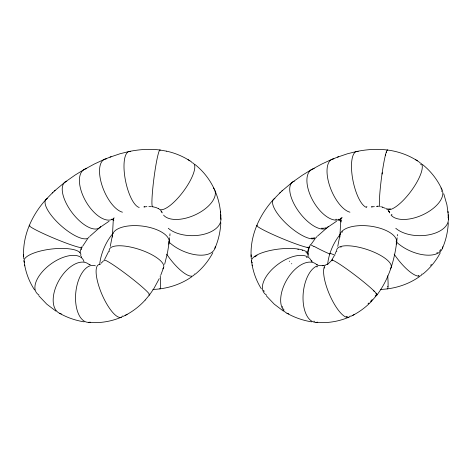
<?xml version="1.0" encoding="UTF-8"?>
<svg xmlns="http://www.w3.org/2000/svg" width="472" height="472" viewBox="0 0 472 472"><rect width="100%" height="100%" fill="white"/><g stroke="black" fill="none" stroke-linecap="round" stroke-linejoin="round"><path stroke-width="0.71" d="M113.315 219.38L112.478 234.767M340.808 219.38L339.97 234.767M169.843 235.882L169.997 233.787M397.336 235.882L397.436 234.484M220.825 222.772C220.383 231.563 218.442 240.301 214.896 248.36M448.317 222.772C447.875 231.563 445.934 240.301 442.388 248.36M169.118 242.738L169.649 237.776M396.61 242.738L397.141 237.776M112.365 235.617L110.259 246.39M169.224 241.888L167.572 252.361L164.657 264.29M339.858 235.617L337.751 246.39M396.716 241.888C394.427 260.727 388.621 279.595 377.028 294.864M81.343 249.635L81.674 248.591M163.713 267.288L160.81 275.04M108.643 251.487L104.737 259.193M336.135 251.487L335.026 254.196M159.253 278.604L153.913 288.534L149.535 294.864M82.6 246.337L87.42 239.038M334.27 255.753L332.229 259.193M212.837 252.726C208.477 261.01 202.435 268.391 195.142 274.262M440.329 252.726C435.969 261.01 429.927 268.391 422.635 274.262M311.331 244.018L314.912 239.038M145.169 300.08L149.488 294.911M371.069 301.773L376.981 294.911M430.57 265.388L431.414 264.385M45.949 199.508C31.494 215.509 21.842 236.938 23.806 258.821M273.441 199.508C258.986 215.509 249.334 236.938 251.299 258.821M103.321 261.057L101.037 263.27M45.867 199.609L52.953 192.346M273.359 199.609L280.445 192.346M145.181 300.074C139.01 306.853 131.529 312.44 123.239 316.358M89.916 236.224L99.527 227.764M317.408 236.224L327.019 227.764M371.086 301.755C365.245 307.791 358.319 312.765 350.731 316.358M54.374 191.024L64.977 182.139M281.867 191.024L292.469 182.139M52.239 193.018L55.118 190.322M279.731 193.018L282.61 190.322M64.64 182.416L74.948 175.165L84.169 169.495M99.863 227.486L109.056 221.274M292.133 182.416L302.44 175.165L311.662 169.495M327.356 227.486L336.548 221.274M191.88 276.686C180.528 284.704 166.734 288.935 152.893 289.448M419.372 276.686C408.02 284.704 394.226 288.935 380.385 289.448M83.697 169.784L94.394 163.996L104.631 159.253M311.19 169.784L321.886 163.996L332.123 159.253M125.18 315.408L127.11 314.376M352.672 315.408L354.602 314.376M110.023 157.147L120.012 153.754L128.956 151.518M337.515 157.147L347.504 153.754L356.448 151.518M104.159 159.477L111.067 156.728M331.651 159.477L338.56 156.728M121.434 317.166C111.091 321.579 99.651 323.438 88.447 322.346M348.932 317.166C338.583 321.579 327.143 323.438 315.939 322.346M128.968 151.518C139.134 149.447 149.624 148.68 159.937 150.007M356.46 151.518C366.626 149.447 377.116 148.68 387.429 150.007M323.462 265.388L324.411 265.223M144.633 206.836L143.907 206.925L146.875 206.636M372.125 206.836L371.399 206.925L374.367 206.636M322.518 265.441L323.591 265.388M376.355 206.553L377.688 206.571M148.863 206.553L151.447 206.642M387.494 150.025C398.81 151.465 409.814 155.518 419.195 162.038M160.002 150.025L166.64 151.182M152.539 206.742L155.896 207.473L158.557 208.695M311.62 321.845C302.977 320.476 294.581 317.567 286.964 313.243M84.128 321.845C75.485 320.476 67.089 317.567 59.472 313.243M166.628 151.176C175.59 153.129 184.163 156.816 191.703 162.038M382.373 207.184L385.4 208.305M317.774 264.656L316.806 264.285M90.282 264.656L89.314 264.285M334.937 255.199L330.005 253.228M313.809 246.478L310.387 244.543A27.706 13.965 -60 0 0 307.673 255.222M415.543 159.672L417.401 160.828M188.051 159.672L189.909 160.828M283.454 311.142L274.244 304.145L266.232 295.726M55.961 311.142L46.752 304.145L38.739 295.726M422.393 164.439C430.694 171.017 437.397 179.578 441.798 189.207M194.901 164.439C203.202 171.017 209.904 179.578 214.306 189.207M311.437 260.591L312.34 261.441M388.108 210.441L389.365 212.052L388.603 210.99M160.616 210.441L161.872 212.052L161.111 210.99M34.633 290.02C28.857 281.288 25.223 271.17 24.019 260.774M261.364 288.864C256.048 280.386 252.65 270.716 251.511 260.774M389.182 211.893L389.736 212.878M161.69 211.893L162.244 212.878M214.913 190.558C217.993 197.62 219.934 205.196 220.572 212.878M81.337 256.414L81.674 257.34M443.745 193.78L446.931 204.866L448.064 212.878M308.576 255.529L308.83 256.414M252.148 264.957L252.278 265.836M24.656 264.957L24.786 265.836M448.199 214.701L448.4 219.433M220.707 214.701L220.908 219.433M447.952 211.427L448.317 216.158M220.459 211.427L220.825 216.158M251.133 254.809L251.157 256.674M23.641 254.809L23.665 256.674M329.881 254.048A187.39 140.467 -11.5 0 1 313.998 246.29M327.668 264.332A27.706 12.36 -67.1 0 1 340.046 234.661M337.999 219.84A27.706 13.965 -60 0 1 341.492 221.964M332.471 259.405A27.706 13.965 -60 0 1 327.167 264.627M307.455 252.868A28.615 14.443 -60 0 1 309.042 246.874M338.884 219.173A28.615 14.443 -60 0 1 341.321 220.554M387.86 286.25A27.706 2.254 82.6 0 1 387.813 286.699M387.707 275.76A28.615 2.33 82.6 0 1 387.205 288.77M422.033 273.919A28.615 8.75 53.3 0 1 394.167 254.166M440.86 249.47A27.706 14.378 24.1 0 1 439.491 251.133M437.526 252.567A27.706 14.378 24.1 0 1 436.789 252.951M418.729 275.412A27.706 8.472 53.3 0 1 418.227 275.418M442.771 246.691A28.615 14.844 24.1 0 1 424.771 254.986A28.615 14.844 24.1 0 1 396.114 241.711M448.07 216.972A28.615 16.249 0 0 1 429.962 234.619A28.615 16.249 0 0 1 395.772 228.271M441.497 190.718A27.706 14.378 -24.1 0 1 441.709 191.39M392.049 214.902A27.706 14.378 -24.1 0 1 391.553 214.294M440.954 187.998A28.615 14.844 -24.1 0 1 425.844 213.273A28.615 14.844 -24.1 0 1 391.058 215.108M420.699 164.291A27.706 8.472 -53.3 0 1 420.989 164.645M390.503 208.825A27.706 8.472 -53.3 0 1 388.426 208.925M387.294 208.459A27.706 8.472 -53.3 0 1 387.123 208.323M419.366 162.716A28.615 8.75 -53.3 0 1 411.613 190.381A28.615 8.75 -53.3 0 1 386.137 208.589M380.32 206.677A28.615 2.33 -82.6 0 1 381.512 177.649A28.615 2.33 -82.6 0 1 387.683 150.249M366.962 206.647A27.706 9.198 78.3 0 1 366.478 206.547M382.078 174.044A27.706 2.254 -82.6 0 1 382.267 172.717M385.476 155.365A27.706 2.254 -82.6 0 1 385.659 154.657M386.35 152.421A27.706 2.254 -82.6 0 1 386.509 152.013M366.72 207.462A28.615 9.499 78.3 0 1 352.342 176.947A28.615 9.499 78.3 0 1 358.201 151.524M349.941 212.193A28.615 12.768 67.1 0 1 329.167 184.281A28.615 12.768 67.1 0 1 333.905 158.828M336.577 219.273A27.706 13.983 60 0 1 335.639 219.297M341.734 217.928A28.615 14.443 60 0 1 312.96 200.765A28.615 14.443 60 0 1 314.275 168.604M325.444 227.651A27.706 12.384 52.8 0 1 324.836 227.893M323.597 228.182A27.706 12.384 52.8 0 1 321.426 228.212M328.229 226.525A28.615 12.768 52.9 0 1 299.348 212.365A28.615 12.768 52.9 0 1 294.31 181.207M314.553 237.699A27.706 9.198 41.7 0 1 311.19 238.183M316.712 236.726A28.615 9.499 41.7 0 1 287.672 224.914A28.615 9.499 41.7 0 1 274.952 198.535M307.685 247.293A27.706 2.254 22.6 0 1 307.101 247.216M309.532 247.151A28.615 2.33 22.6 0 1 281.365 238.212A28.615 2.33 22.6 0 1 257.382 225.232M254.797 256.951A27.706 8.472 -6.7 0 1 257.045 255.452M297.867 249.346A27.706 8.472 -6.7 0 1 298.404 249.434M302.157 250.319A27.706 8.472 -6.7 0 1 302.576 250.455M305.998 252.184A27.706 8.472 -6.7 0 1 306.405 252.544M306.989 253.24A27.706 8.472 -6.7 0 1 307.213 253.635M252.414 262.875A28.615 8.75 -6.7 0 1 276.368 249.381A28.615 8.75 -6.7 0 1 308.381 254.691M264.202 291.442A27.706 14.372 -35.9 0 1 263.665 290.227M306.416 257.181A27.706 14.372 -35.9 0 1 307.095 257.535M266.462 295A28.615 14.844 -35.9 0 1 277.896 264.361A28.615 14.844 -35.9 0 1 311.496 261.588M291.784 263.848A45.117 36.562 -68.8 0 1 291.489 263.559M289.542 261.435A45.117 36.562 -68.8 0 1 289.283 261.128M283.961 309.508A27.706 15.735 -60 0 1 283.501 308.824M282.704 307.307A27.706 15.735 -60 0 1 282.374 306.476M288.84 313.927A28.615 16.249 -60 0 1 286.421 280.457A28.615 16.249 -60 0 1 316.7 264.621M314.588 321.308A27.706 14.372 -84.1 0 1 313.898 321.137M316.812 266.963A27.706 14.372 -84.1 0 1 317.526 266.686M317.756 322.14A28.615 14.844 -84.1 0 1 303.242 292.964A28.615 14.844 -84.1 0 1 322.877 265.813M347.457 316.612A27.706 8.472 66.7 0 1 346.194 316.447M324.553 268.114A27.706 8.472 66.7 0 1 324.748 267.571M350.224 315.916A28.615 8.75 66.7 0 1 329.609 294.793A28.615 8.75 66.7 0 1 327.828 264.467M375.871 295.195A56.658 44.374 -47.3 0 1 375.175 296.091M372.19 299.614A56.658 44.374 -47.3 0 1 370.585 301.331M368.909 303.012A56.658 44.374 -47.3 0 1 368.048 303.832M332.365 260.621A27.706 2.254 37.4 0 1 332.512 260.591M373.364 290.492A27.706 2.254 37.4 0 1 374.355 291.489M375.918 293.289A27.706 2.254 37.4 0 1 376.149 293.637M331.668 260.762A28.615 2.33 37.4 0 1 356.083 275.937A28.615 2.33 37.4 0 1 376.196 294.858M336.784 251.576A28.615 9.499 18.3 0 1 366.437 249.299A28.615 9.499 18.3 0 1 390.261 268.863M342.135 232.248A27.706 12.355 7.1 0 1 342.589 231.722M340.637 247.175A27.706 9.198 18.3 0 1 341.274 246.95M339.97 237.074A28.615 12.768 7.1 0 1 369.93 226.094A28.615 12.768 7.1 0 1 396.126 244.16M341.864 217.999A27.706 13.983 0 0 1 342.035 217.321M377.57 206.069A27.706 13.983 0 0 1 378.857 206.282M381.346 206.813A27.706 13.983 0 0 1 382.556 207.119M340.914 220.678A28.615 14.443 0 0 1 340.931 218.082M100.737 226.525A28.615 12.768 52.9 0 1 71.856 212.365A28.615 12.768 52.9 0 1 66.817 181.207M114.242 217.928A28.615 14.443 60 0 1 85.467 200.765A28.615 14.443 60 0 1 86.783 168.604M89.22 236.726A28.615 9.499 41.7 0 1 60.18 224.914A28.615 9.499 41.7 0 1 47.46 198.535M82.04 247.151A28.615 2.33 22.6 0 1 53.873 238.212A28.615 2.33 22.6 0 1 29.889 225.232M24.497 262.32A28.615 8.75 -6.7 0 1 51.507 249.033A28.615 8.75 -6.7 0 1 80.7 255.73M38.969 295A28.615 14.844 -35.9 0 1 50.404 264.361A28.615 14.844 -35.9 0 1 84.004 261.588M61.348 313.927A28.615 16.249 -60 0 1 58.929 280.457A28.615 16.249 -60 0 1 89.208 264.621M90.264 322.14A28.615 14.844 -84.1 0 1 75.75 292.964A28.615 14.844 -84.1 0 1 95.385 265.813M122.732 315.916A28.615 8.75 66.7 0 1 102.117 294.793A28.615 8.75 66.7 0 1 100.335 264.467M104.176 260.762A28.615 2.33 37.4 0 1 128.59 275.937A28.615 2.33 37.4 0 1 148.704 294.858M109.292 251.576A28.615 9.499 18.3 0 1 138.945 249.299A28.615 9.499 18.3 0 1 162.769 268.863M112.478 237.074A28.615 12.768 7.1 0 1 142.438 226.094A28.615 12.768 7.1 0 1 168.634 244.16M113.422 220.678A28.615 14.443 0 0 1 113.439 218.082M99.698 264.344A28.615 12.768 -67.1 0 1 113.097 233.31M79.963 252.868A28.615 14.443 -60 0 1 81.55 246.874M111.392 219.173A28.615 14.443 -60 0 1 113.829 220.554M160.214 275.76A28.615 2.33 82.6 0 1 159.713 288.77M194.541 273.919A28.615 8.75 53.3 0 1 166.675 254.166M215.279 246.691A28.615 14.844 24.1 0 1 197.278 254.986A28.615 14.844 24.1 0 1 168.622 241.711M220.577 216.972A28.615 16.249 0 0 1 202.47 234.619A28.615 16.249 0 0 1 168.28 228.271M213.462 187.998A28.615 14.844 -24.1 0 1 198.352 213.273A28.615 14.844 -24.1 0 1 163.566 215.108M191.874 162.716A28.615 8.75 -53.3 0 1 184.121 190.381A28.615 8.75 -53.3 0 1 158.645 208.589M152.828 206.677A28.615 2.33 -82.6 0 1 154.019 177.649A28.615 2.33 -82.6 0 1 160.191 150.249M139.228 207.462A28.615 9.499 78.3 0 1 124.85 176.947A28.615 9.499 78.3 0 1 130.709 151.524M122.449 212.193A28.615 12.768 67.1 0 1 101.675 184.281A28.615 12.768 67.1 0 1 106.412 158.828"/></g></svg>
